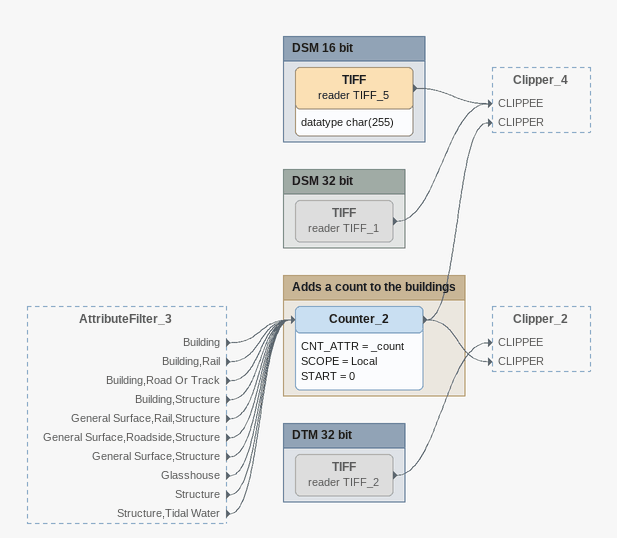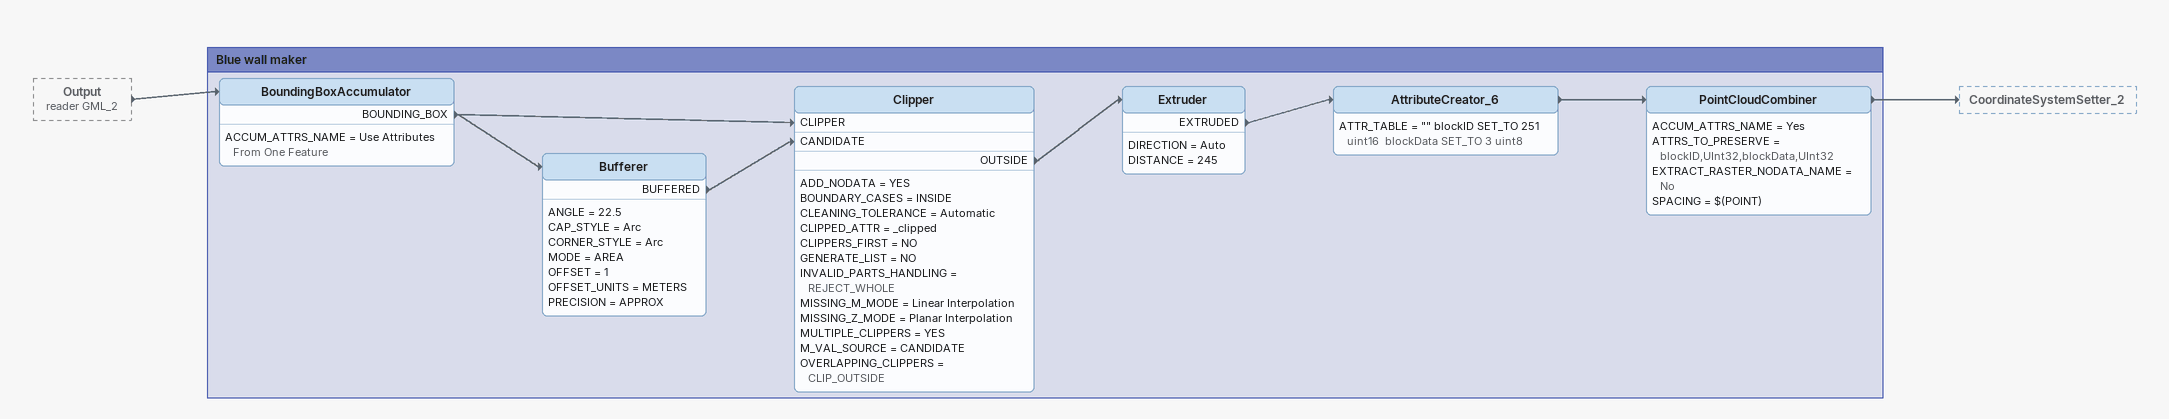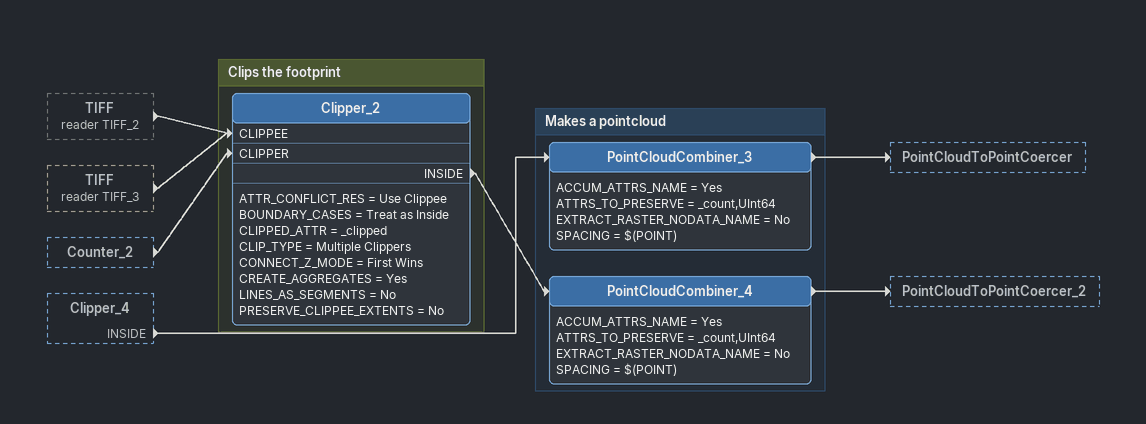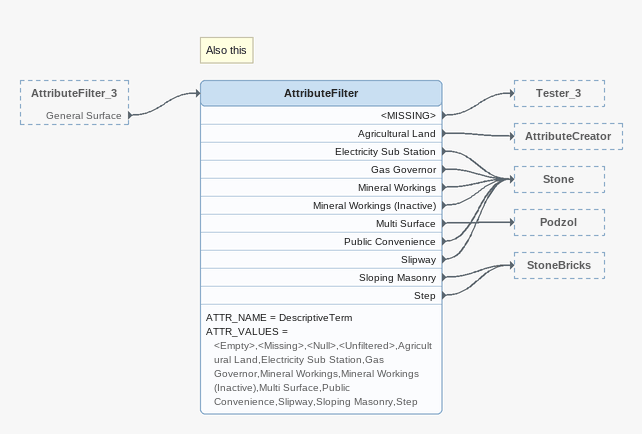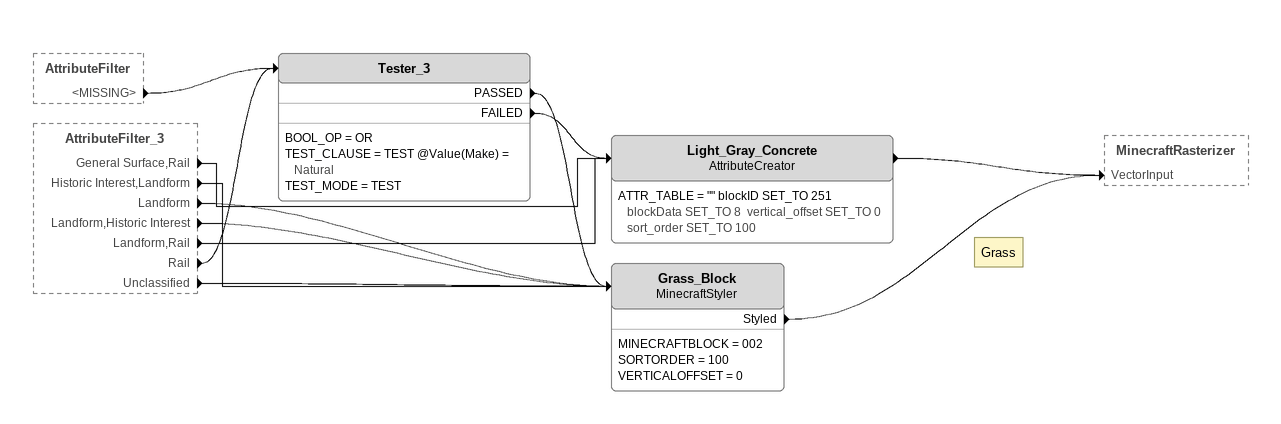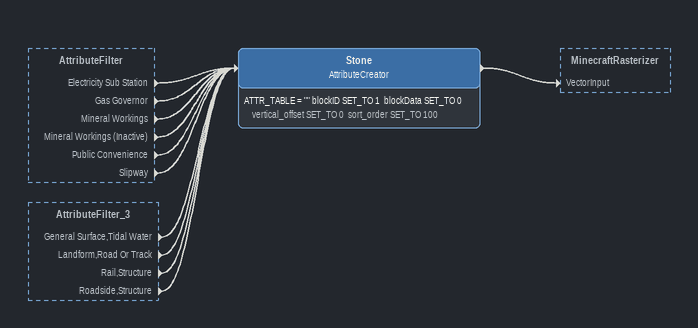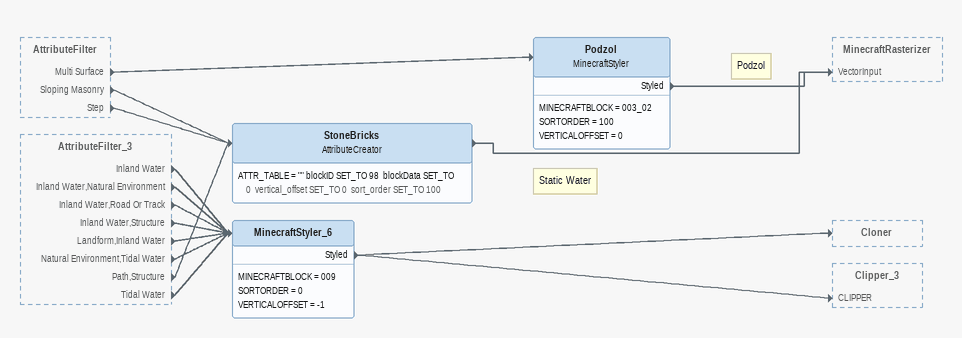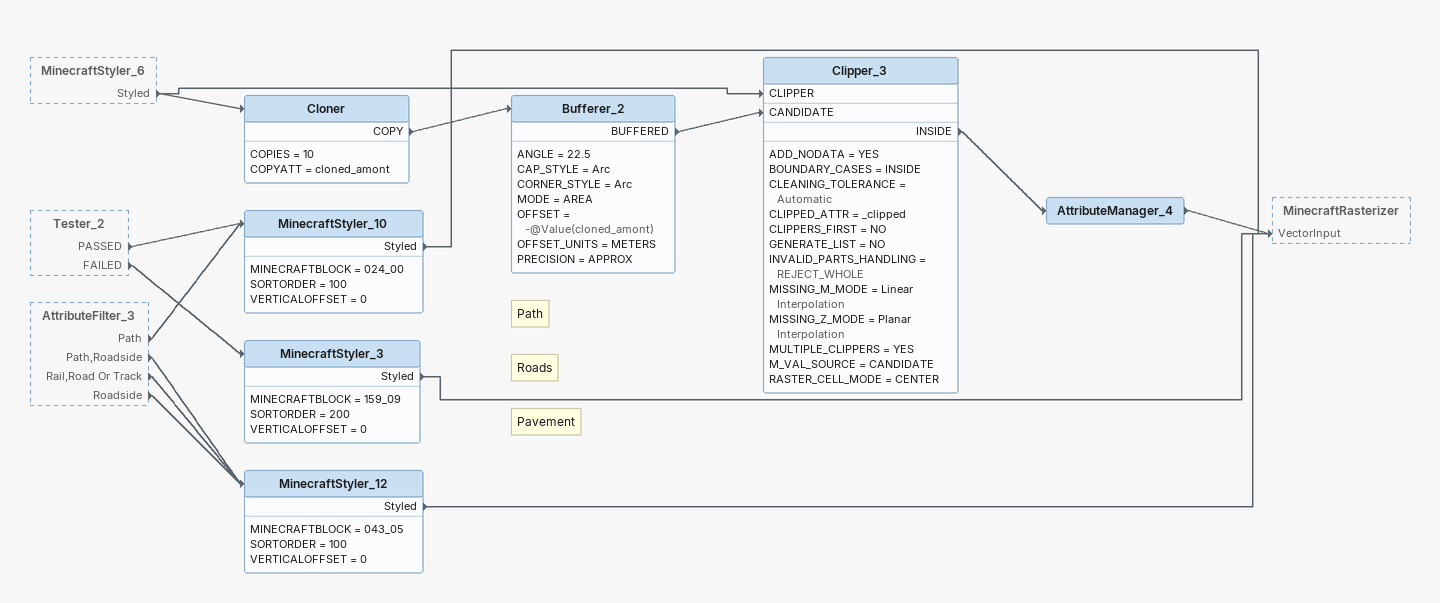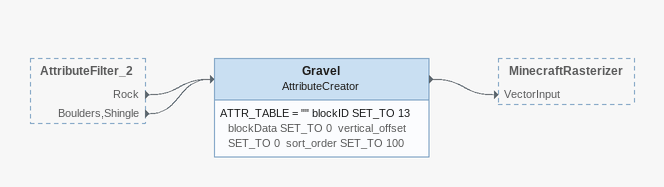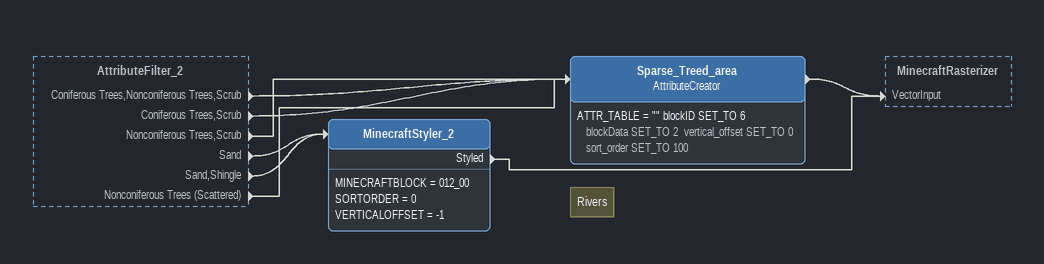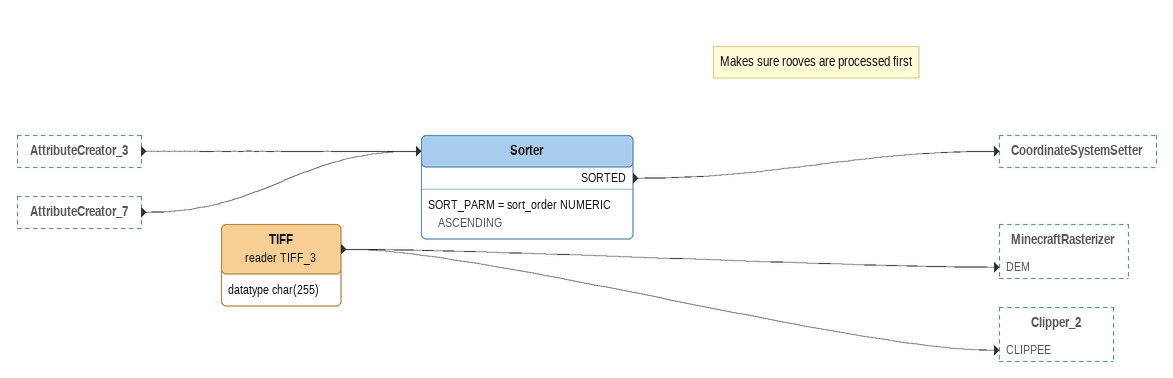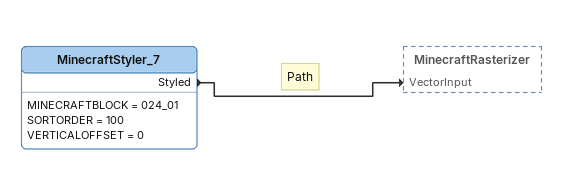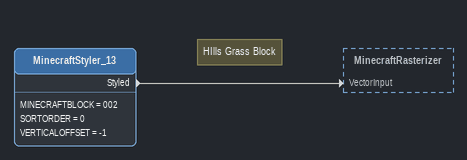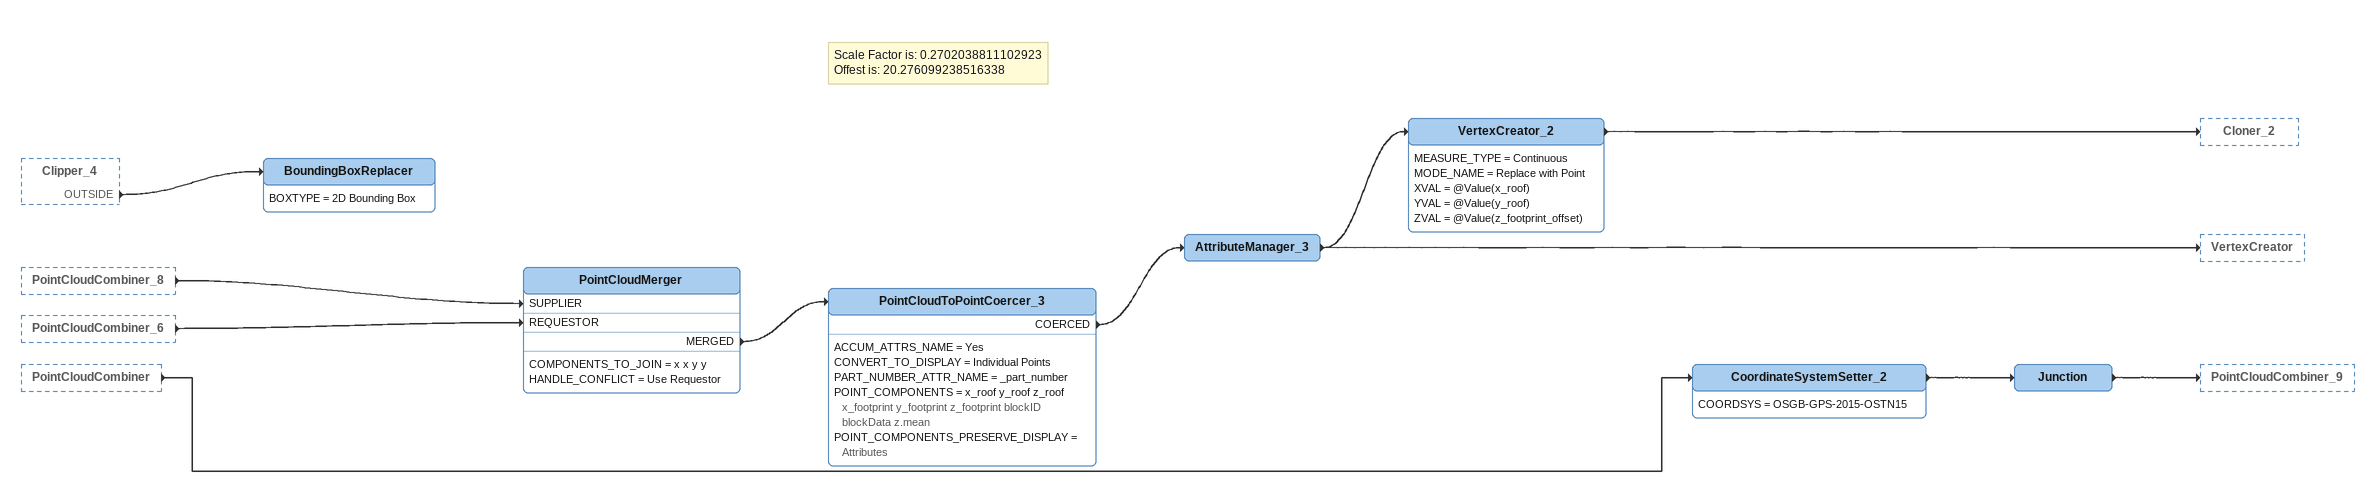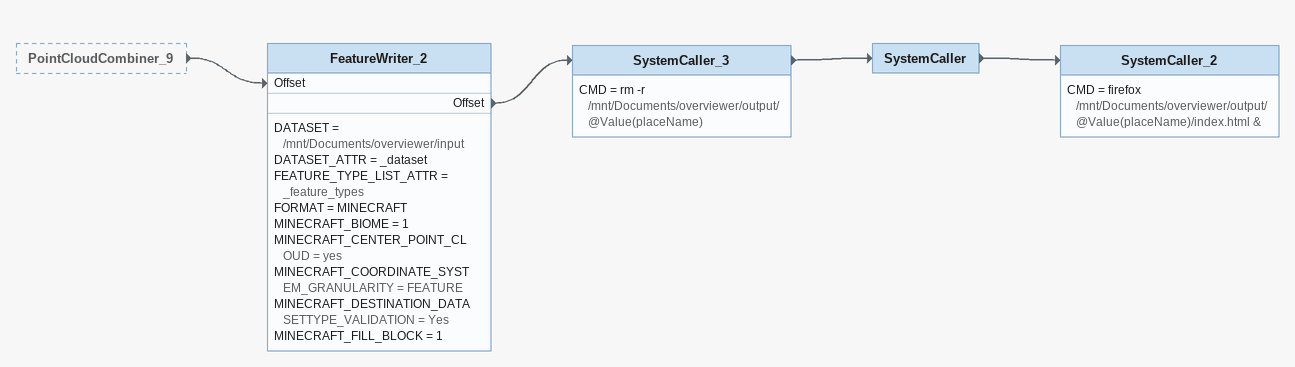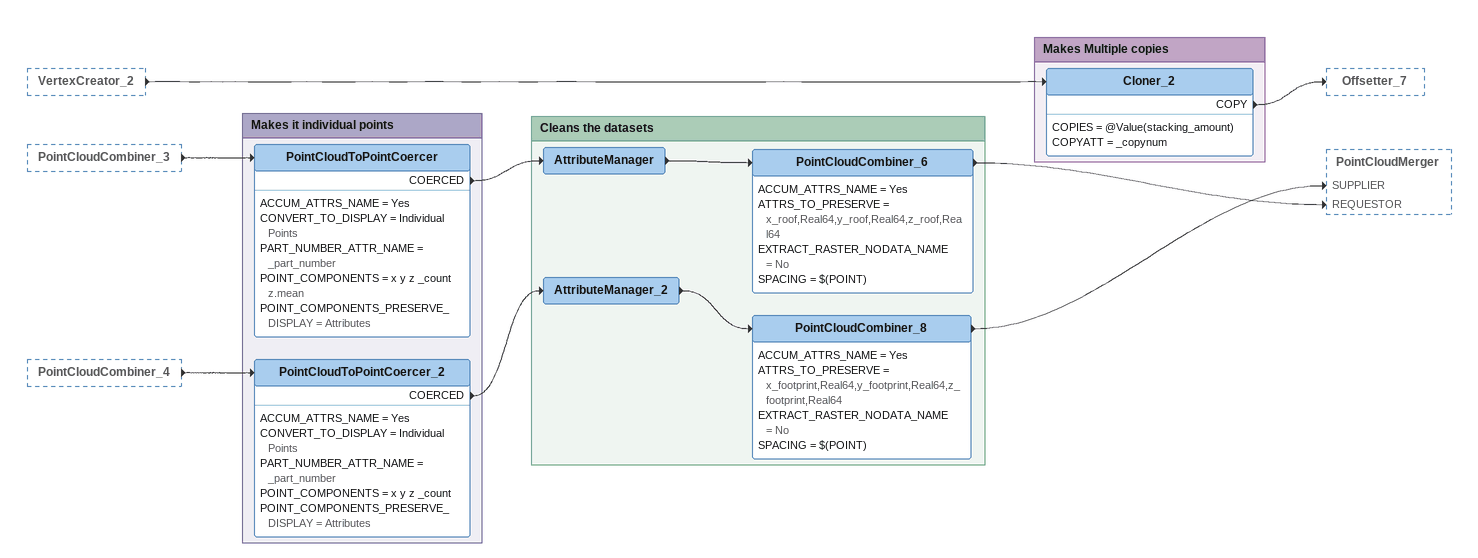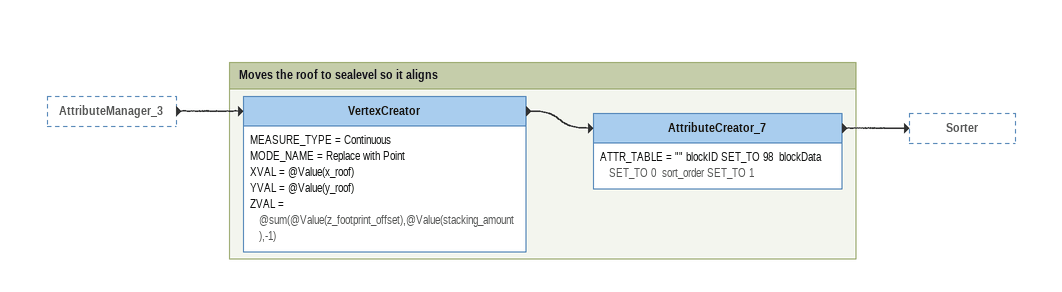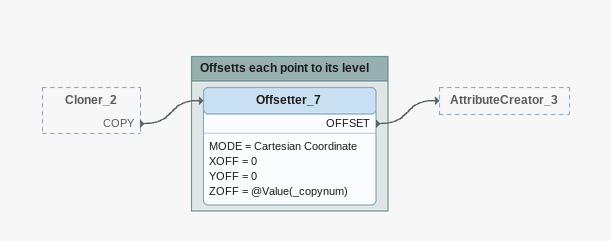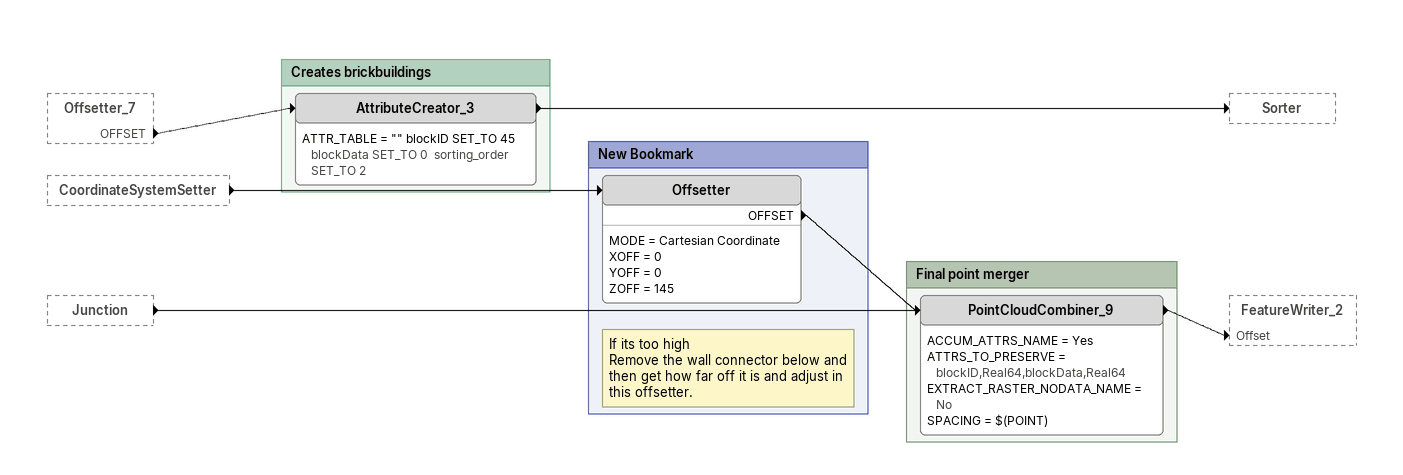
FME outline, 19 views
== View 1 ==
AttributeFilter_3 [outside]
    Building -> Counter_2
    Building,Rail -> Counter_2
    Building,Road Or Track -> Counter_2
    Building,Structure -> Counter_2
    General Surface,Rail,Structure -> Counter_2
    General Surface,Roadside,Structure -> Counter_2
    General Surface,Structure -> Counter_2
    Glasshouse -> Counter_2
    Structure -> Counter_2
    Structure,Tidal Water -> Counter_2

Bookmark: Adds a count to the buildings
Counter_2
    CNT_ATTR = _count
    SCOPE = Local
    START = 0
    -> Clipper_2 [CLIPPER]
    -> Clipper_4 [CLIPPER]

Bookmark: DTM 32 bit
TIFF (reader TIFF_2) [off]
    -> Clipper_2 [CLIPPEE]

Bookmark: DSM 16 bit
TIFF (reader TIFF_5)
    attributes: datatype char(255)
    -> Clipper_4 [CLIPPEE]

Bookmark: DSM 32 bit
TIFF (reader TIFF_1) [off]
    -> Clipper_4 [CLIPPEE]

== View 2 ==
Output (reader GML_2) [outside]
    -> BoundingBoxAccumulator

Bookmark: Blue wall maker
BoundingBoxAccumulator
    ACCUM_ATTRS_NAME = Use Attributes From One Feature
    BOUNDING_BOX -> Clipper [CLIPPER]
    BOUNDING_BOX -> Bufferer
Bufferer
    ANGLE = 22.5
    CAP_STYLE = Arc
    CORNER_STYLE = Arc
    MODE = AREA
    OFFSET = 1
    OFFSET_UNITS = METERS
    PRECISION = APPROX
    BUFFERED -> Clipper [CANDIDATE]
Clipper
    ADD_NODATA = YES
    BOUNDARY_CASES = INSIDE
    CLEANING_TOLERANCE = Automatic
    CLIPPED_ATTR = _clipped
    CLIPPERS_FIRST = NO
    GENERATE_LIST = NO
    INVALID_PARTS_HANDLING = REJECT_WHOLE
    MISSING_M_MODE = Linear Interpolation
    MISSING_Z_MODE = Planar Interpolation
    MULTIPLE_CLIPPERS = YES
    M_VAL_SOURCE = CANDIDATE
    OVERLAPPING_CLIPPERS = CLIP_OUTSIDE
    OUTSIDE -> Extruder
Extruder
    DIRECTION = Auto
    DISTANCE = 245
    EXTRUDED -> AttributeCreator_6
AttributeCreator_6
    ATTR_TABLE = "" blockID SET_TO 251 uint16  blockData SET_TO 3 uint8
    -> PointCloudCombiner
PointCloudCombiner
    ACCUM_ATTRS_NAME = Yes
    ATTRS_TO_PRESERVE = blockID,UInt32,blockData,UInt32
    EXTRACT_RASTER_NODATA_NAME = No
    SPACING = $(POINT)
    -> CoordinateSystemSetter_2

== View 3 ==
TIFF (reader TIFF_2) [outside]
    -> Clipper_2 [CLIPPEE]
TIFF (reader TIFF_3) [outside]
    -> Clipper_2 [CLIPPEE]
Counter_2 [outside]
    -> Clipper_2 [CLIPPER]
Clipper_4 [outside]
    INSIDE -> PointCloudCombiner_3

Bookmark: Clips the footprint
Clipper_2
    ATTR_CONFLICT_RES = Use Clippee
    BOUNDARY_CASES = Treat as Inside
    CLIPPED_ATTR = _clipped
    CLIP_TYPE = Multiple Clippers
    CONNECT_Z_MODE = First Wins
    CREATE_AGGREGATES = Yes
    LINES_AS_SEGMENTS = No
    PRESERVE_CLIPPEE_EXTENTS = No
    INSIDE -> PointCloudCombiner_4

Bookmark: Makes a pointcloud
PointCloudCombiner_4
    ACCUM_ATTRS_NAME = Yes
    ATTRS_TO_PRESERVE = _count,UInt64
    EXTRACT_RASTER_NODATA_NAME = No
    SPACING = $(POINT)
    -> PointCloudToPointCoercer_2
PointCloudCombiner_3
    ACCUM_ATTRS_NAME = Yes
    ATTRS_TO_PRESERVE = _count,UInt64
    EXTRACT_RASTER_NODATA_NAME = No
    SPACING = $(POINT)
    -> PointCloudToPointCoercer

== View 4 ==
AttributeFilter_3 [outside]
    General Surface -> AttributeFilter
Note: Also this
AttributeFilter
    ATTR_NAME = DescriptiveTerm
    ATTR_VALUES = <Empty>,<Missing>,<Null>,<Unfiltered>,Agricultural Land,Electricity Sub Station,Gas Governor,Mineral Workings,Mineral Workings (Inactive),Multi Surface,Public Convenience,Slipway,Sloping Masonry,Step
    <MISSING> -> Tester_3
    Agricultural Land -> AttributeCreator
    Electricity Sub Station -> Stone
    Gas Governor -> Stone
    Mineral Workings -> Stone
    Mineral Workings (Inactive) -> Stone
    Multi Surface -> Podzol
    Public Convenience -> Stone
    Slipway -> Stone
    Sloping Masonry -> StoneBricks
    Step -> StoneBricks

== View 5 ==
AttributeFilter [outside]
    <MISSING> -> Tester_3
AttributeFilter_3 [outside]
    General Surface,Rail -> Light_Gray_Concrete
    Historic Interest,Landform -> Grass_Block
    Landform -> Grass_Block
    Landform,Historic Interest -> Grass_Block
    Landform,Rail -> Light_Gray_Concrete
    Rail -> Tester_3
    Unclassified -> Grass_Block
Tester_3
    BOOL_OP = OR
    TEST_CLAUSE = TEST @Value(Make) = Natural
    TEST_MODE = TEST
    PASSED -> Grass_Block
    FAILED -> Light_Gray_Concrete
Light_Gray_Concrete: AttributeCreator
    ATTR_TABLE = "" blockID SET_TO 251  blockData SET_TO 8  vertical_offset SET_TO 0  sort_order SET_TO 100
    -> MinecraftRasterizer [VectorInput]
Note: Grass
Grass_Block: MinecraftStyler
    MINECRAFTBLOCK = 002
    SORTORDER = 100
    VERTICALOFFSET = 0
    Styled -> MinecraftRasterizer [VectorInput]

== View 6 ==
AttributeFilter [outside]
    Electricity Sub Station -> Stone
    Gas Governor -> Stone
    Mineral Workings -> Stone
    Mineral Workings (Inactive) -> Stone
    Public Convenience -> Stone
    Slipway -> Stone
AttributeFilter_3 [outside]
    General Surface,Tidal Water -> Stone
    Landform,Road Or Track -> Stone
    Rail,Structure -> Stone
    Roadside,Structure -> Stone
Stone: AttributeCreator
    ATTR_TABLE = "" blockID SET_TO 1  blockData SET_TO 0  vertical_offset SET_TO 0  sort_order SET_TO 100
    -> MinecraftRasterizer [VectorInput]

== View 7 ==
AttributeFilter [outside]
    Multi Surface -> Podzol
    Sloping Masonry -> StoneBricks
    Step -> StoneBricks
AttributeFilter_3 [outside]
    Inland Water -> MinecraftStyler_6
    Inland Water,Natural Environment -> MinecraftStyler_6
    Inland Water,Road Or Track -> MinecraftStyler_6
    Inland Water,Structure -> MinecraftStyler_6
    Landform,Inland Water -> MinecraftStyler_6
    Natural Environment,Tidal Water -> MinecraftStyler_6
    Path,Structure -> StoneBricks
    Tidal Water -> MinecraftStyler_6
Note: Podzol
Podzol: MinecraftStyler
    MINECRAFTBLOCK = 003_02
    SORTORDER = 100
    VERTICALOFFSET = 0
    Styled -> MinecraftRasterizer [VectorInput]
StoneBricks: AttributeCreator
    ATTR_TABLE = "" blockID SET_TO 98  blockData SET_TO 0  vertical_offset SET_TO 0  sort_order SET_TO 100
    -> MinecraftRasterizer [VectorInput]
Note: Static Water
MinecraftStyler_6
    MINECRAFTBLOCK = 009
    SORTORDER = 0
    VERTICALOFFSET = -1
    Styled -> Cloner
    Styled -> Clipper_3 [CLIPPER]

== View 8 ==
MinecraftStyler_6 [outside]
    Styled -> Cloner
    Styled -> Clipper_3 [CLIPPER]
Tester_2 [outside]
    PASSED -> MinecraftStyler_10
    FAILED -> MinecraftStyler_3
AttributeFilter_3 [outside]
    Path -> MinecraftStyler_10
    Path,Roadside -> MinecraftStyler_12
    Rail,Road Or Track -> MinecraftStyler_12
    Roadside -> MinecraftStyler_12
Cloner
    COPIES = 10
    COPYATT = cloned_amont
    COPY -> Bufferer_2
Bufferer_2
    ANGLE = 22.5
    CAP_STYLE = Arc
    CORNER_STYLE = Arc
    MODE = AREA
    OFFSET = -@Value(cloned_amont)
    OFFSET_UNITS = METERS
    PRECISION = APPROX
    BUFFERED -> Clipper_3 [CANDIDATE]
Clipper_3
    ADD_NODATA = YES
    BOUNDARY_CASES = INSIDE
    CLEANING_TOLERANCE = Automatic
    CLIPPED_ATTR = _clipped
    CLIPPERS_FIRST = NO
    GENERATE_LIST = NO
    INVALID_PARTS_HANDLING = REJECT_WHOLE
    MISSING_M_MODE = Linear Interpolation
    MISSING_Z_MODE = Planar Interpolation
    MULTIPLE_CLIPPERS = YES
    M_VAL_SOURCE = CANDIDATE
    RASTER_CELL_MODE = CENTER
    INSIDE -> AttributeManager_4
AttributeManager_4
    -> MinecraftRasterizer [VectorInput]
Note: Path
MinecraftStyler_10
    MINECRAFTBLOCK = 024_00
    SORTORDER = 100
    VERTICALOFFSET = 0
    Styled -> MinecraftRasterizer [VectorInput]
Note: Roads
MinecraftStyler_3
    MINECRAFTBLOCK = 159_09
    SORTORDER = 200
    VERTICALOFFSET = 0
    Styled -> MinecraftRasterizer [VectorInput]
Note: Pavement
MinecraftStyler_12
    MINECRAFTBLOCK = 043_05
    SORTORDER = 100
    VERTICALOFFSET = 0
    Styled -> MinecraftRasterizer [VectorInput]

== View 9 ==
AttributeFilter_2 [outside]
    Rock -> Gravel
    Boulders,Shingle -> Gravel
Gravel: AttributeCreator
    ATTR_TABLE = "" blockID SET_TO 13  blockData SET_TO 0  vertical_offset SET_TO 0  sort_order SET_TO 100
    -> MinecraftRasterizer [VectorInput]

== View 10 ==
AttributeFilter_2 [outside]
    Coniferous Trees,Nonconiferous Trees,Scrub -> Sparse_Treed_area
    Coniferous Trees,Scrub -> Sparse_Treed_area
    Nonconiferous Trees,Scrub -> Sparse_Treed_area
    Sand -> MinecraftStyler_2
    Sand,Shingle -> MinecraftStyler_2
    Nonconiferous Trees (Scattered) -> Sparse_Treed_area
Sparse_Treed_area: AttributeCreator
    ATTR_TABLE = "" blockID SET_TO 6  blockData SET_TO 2  vertical_offset SET_TO 0  sort_order SET_TO 100
    -> MinecraftRasterizer [VectorInput]
Note: Rivers
MinecraftStyler_2
    MINECRAFTBLOCK = 012_00
    SORTORDER = 0
    VERTICALOFFSET = -1
    Styled -> MinecraftRasterizer [VectorInput]

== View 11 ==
AttributeCreator_3 [outside]
    -> Sorter
AttributeCreator_7 [outside]
    -> Sorter
TIFF (reader TIFF_3)
    attributes: datatype char(255)
    -> MinecraftRasterizer [DEM]
    -> Clipper_2 [CLIPPEE]
Note: Makes sure rooves are processed first
Sorter
    SORT_PARM = sort_order NUMERIC ASCENDING
    SORTED -> CoordinateSystemSetter

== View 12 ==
Note: Path
MinecraftStyler_7
    MINECRAFTBLOCK = 024_01
    SORTORDER = 100
    VERTICALOFFSET = 0
    Styled -> MinecraftRasterizer [VectorInput]

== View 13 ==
Note: HIlls Grass Block
MinecraftStyler_13
    MINECRAFTBLOCK = 002
    SORTORDER = 0
    VERTICALOFFSET = -1
    Styled -> MinecraftRasterizer [VectorInput]

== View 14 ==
Clipper_4 [outside]
    OUTSIDE -> BoundingBoxReplacer
PointCloudCombiner_8 [outside]
    -> PointCloudMerger [SUPPLIER]
PointCloudCombiner_6 [outside]
    -> PointCloudMerger [REQUESTOR]
PointCloudCombiner [outside]
    -> CoordinateSystemSetter_2
CoordinateSystemSetter_2
    COORDSYS = OSGB-GPS-2015-OSTN15
    -> Junction
Junction
    -> PointCloudCombiner_9
BoundingBoxReplacer
    BOXTYPE = 2D Bounding Box
PointCloudMerger
    COMPONENTS_TO_JOIN = x x y y
    HANDLE_CONFLICT = Use Requestor
    MERGED -> PointCloudToPointCoercer_3
Note: Scale Factor is: 0.2702038811102923 / Offest is: 20.276099238516338
PointCloudToPointCoercer_3
    ACCUM_ATTRS_NAME = Yes
    CONVERT_TO_DISPLAY = Individual Points
    PART_NUMBER_ATTR_NAME = _part_number
    POINT_COMPONENTS = x_roof y_roof z_roof x_footprint y_footprint z_footprint blockID blockData z.mean
    POINT_COMPONENTS_PRESERVE_DISPLAY = Attributes
    COERCED -> AttributeManager_3
AttributeManager_3
    -> VertexCreator
    -> VertexCreator_2
VertexCreator_2
    MEASURE_TYPE = Continuous
    MODE_NAME = Replace with Point
    XVAL = @Value(x_roof)
    YVAL = @Value(y_roof)
    ZVAL = @Value(z_footprint_offset)
    -> Cloner_2

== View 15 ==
PointCloudCombiner_9 [outside]
    -> FeatureWriter_2 [Offset]
FeatureWriter_2
    DATASET = /mnt/Documents/overviewer/input
    DATASET_ATTR = _dataset
    FEATURE_TYPE_LIST_ATTR = _feature_types
    FORMAT = MINECRAFT
    MINECRAFT_BIOME = 1
    MINECRAFT_CENTER_POINT_CLOUD = yes
    MINECRAFT_COORDINATE_SYSTEM_GRANULARITY = FEATURE
    MINECRAFT_DESTINATION_DATASETTYPE_VALIDATION = Yes
    MINECRAFT_FILL_BLOCK = 1
    Offset -> SystemCaller_3
SystemCaller_3
    CMD = rm -r /mnt/Documents/overviewer/output/@Value(placeName)
    -> SystemCaller
SystemCaller
    -> SystemCaller_2
SystemCaller_2
    CMD = firefox /mnt/Documents/overviewer/output/@Value(placeName)/index.html &

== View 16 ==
VertexCreator_2 [outside]
    -> Cloner_2
PointCloudCombiner_3 [outside]
    -> PointCloudToPointCoercer
PointCloudCombiner_4 [outside]
    -> PointCloudToPointCoercer_2

Bookmark: Makes it individual points
PointCloudToPointCoercer_2
    ACCUM_ATTRS_NAME = Yes
    CONVERT_TO_DISPLAY = Individual Points
    PART_NUMBER_ATTR_NAME = _part_number
    POINT_COMPONENTS = x y z _count
    POINT_COMPONENTS_PRESERVE_DISPLAY = Attributes
    COERCED -> AttributeManager_2
PointCloudToPointCoercer
    ACCUM_ATTRS_NAME = Yes
    CONVERT_TO_DISPLAY = Individual Points
    PART_NUMBER_ATTR_NAME = _part_number
    POINT_COMPONENTS = x y z _count z.mean
    POINT_COMPONENTS_PRESERVE_DISPLAY = Attributes
    COERCED -> AttributeManager

Bookmark: Cleans the datasets
AttributeManager_2
    -> PointCloudCombiner_8
PointCloudCombiner_8
    ACCUM_ATTRS_NAME = Yes
    ATTRS_TO_PRESERVE = x_footprint,Real64,y_footprint,Real64,z_footprint,Real64
    EXTRACT_RASTER_NODATA_NAME = No
    SPACING = $(POINT)
    -> PointCloudMerger [SUPPLIER]
AttributeManager
    -> PointCloudCombiner_6
PointCloudCombiner_6
    ACCUM_ATTRS_NAME = Yes
    ATTRS_TO_PRESERVE = x_roof,Real64,y_roof,Real64,z_roof,Real64
    EXTRACT_RASTER_NODATA_NAME = No
    SPACING = $(POINT)
    -> PointCloudMerger [REQUESTOR]

Bookmark: Makes Multiple copies
Cloner_2
    COPIES = @Value(stacking_amount)
    COPYATT = _copynum
    COPY -> Offsetter_7

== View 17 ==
AttributeManager_3 [outside]
    -> VertexCreator

Bookmark: Moves the roof to sealevel so it aligns
VertexCreator
    MEASURE_TYPE = Continuous
    MODE_NAME = Replace with Point
    XVAL = @Value(x_roof)
    YVAL = @Value(y_roof)
    ZVAL = @sum(@Value(z_footprint_offset),@Value(stacking_amount),-1)
    -> AttributeCreator_7
AttributeCreator_7
    ATTR_TABLE = "" blockID SET_TO 98  blockData SET_TO 0  sort_order SET_TO 1
    -> Sorter

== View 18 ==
Cloner_2 [outside]
    COPY -> Offsetter_7

Bookmark: Offsetts each point to its level
Offsetter_7
    MODE = Cartesian Coordinate
    XOFF = 0
    YOFF = 0
    ZOFF = @Value(_copynum)
    OFFSET -> AttributeCreator_3

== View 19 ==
Offsetter_7 [outside]
    OFFSET -> AttributeCreator_3
CoordinateSystemSetter [outside]
    -> Offsetter
Junction [outside]
    -> PointCloudCombiner_9

Bookmark: Creates brickbuildings
AttributeCreator_3
    ATTR_TABLE = "" blockID SET_TO 45  blockData SET_TO 0  sorting_order SET_TO 2
    -> Sorter

Bookmark: New Bookmark
Note: If its too high / Remove the wall connector below and then get how far off it is and adjust in this offsetter.
Offsetter
    MODE = Cartesian Coordinate
    XOFF = 0
    YOFF = 0
    ZOFF = 145
    OFFSET -> PointCloudCombiner_9

Bookmark: Final point merger
PointCloudCombiner_9
    ACCUM_ATTRS_NAME = Yes
    ATTRS_TO_PRESERVE = blockID,Real64,blockData,Real64
    EXTRACT_RASTER_NODATA_NAME = No
    SPACING = $(POINT)
    -> FeatureWriter_2 [Offset]
